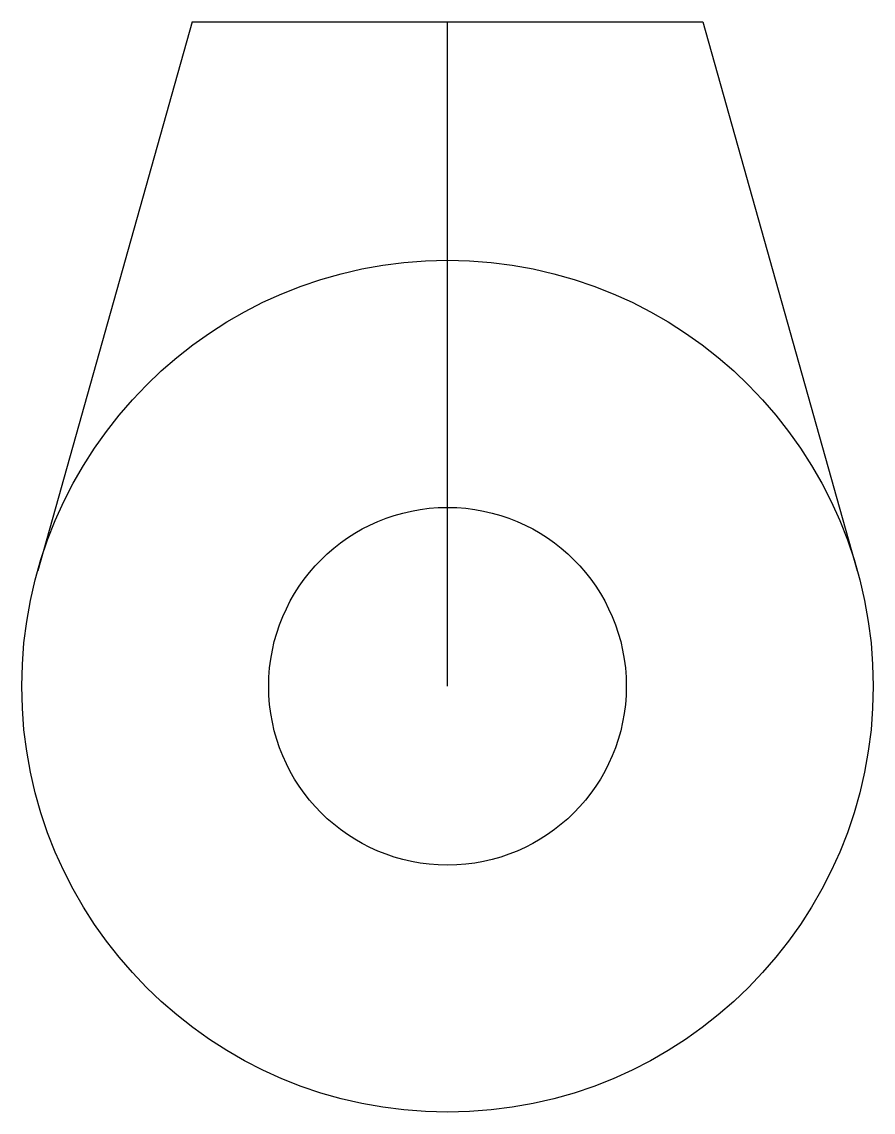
# Model space of a CAD drawing. Header units: millimetres. Extents: x -25 to 25, y -25 to 39.
import ezdxf

# ---------------------------------------------------------------- set-up
doc = ezdxf.new("R2010")
doc.units = ezdxf.units.MM
doc.layers.get('0').update_dxf_attribs({"linetype": 'CONTINUOUS'})

msp = doc.modelspace()

# ---------------------------------------------------------------- linework, layer by layer
for p, q in [((-15, 39), (-24.066, 6.769)), ((-15, 39), (15, 39)), ((0, 0), (0, 39)), ((15, 39), (24.066, 6.769))]:
    msp.add_line(p, q)
for radius in [25, 10.5]:
    msp.add_circle((0, 0), radius)

doc.saveas('drawing.dxf')
